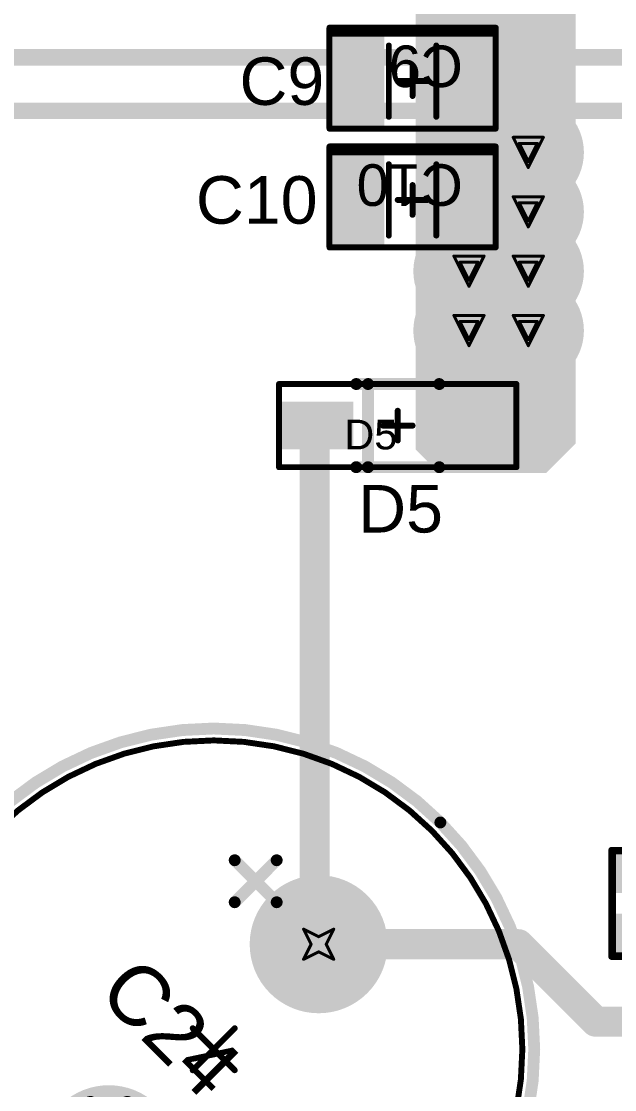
# Model space of a CAD drawing. Header units: inches. Extents: x -21 to 344, y -3 to 240.
# Drawn here: x 33.66 to 43.65, y 25.12 to 43.11 of the extents above; entities that cross this region are included whole.
import ezdxf

# ---------------------------------------------------------------- set-up
doc = ezdxf.new("R2010")
doc.units = ezdxf.units.IN
for name, color, linetype in [('Bottom Layer', 5, 'Continuous'), ('Bottom Solder', 6, 'Continuous'), ('Drill Drawing', 1, 'Continuous'), ('Int1 -GND)', 76, 'Continuous'), ('Int2 -PWR)', 16, 'Continuous'), ('Multi-Layer', 9, 'Continuous'), ('Pad Holes', 156, 'Continuous'), ('Top Component Center', 76, 'Continuous'), ('Top Designator', 56, 'Continuous'), ('Top Layer', 1, 'Continuous'), ('Top Overlay', 2, 'Continuous'), ('Top Paste', 8, 'Continuous'), ('Top Solder', 216, 'Continuous'), ('Via Holes', 16, 'Continuous')]:
    doc.layers.add(name, color=color, linetype=linetype)
doc.styles.add('Arial', font='', dxfattribs={"height": 0.2})
doc.styles.get('Arial').set_extended_font_data('Arial')

# ---------------------------------------------------------------- blocks, each defined once
blk = doc.blocks.new('ABS05_2')
at = {"layer": 'Top Layer'}
for points in [[(-0.8, 0.5), (-0.3, 0.5), (-0.3, -0.5), (-0.8, -0.5)], [(0.3, 0.5), (0.8, 0.5), (0.8, -0.5), (0.3, -0.5)]]:
    blk.add_hatch(color=1, dxfattribs=at).paths.add_polyline_path(points)
at = {"layer": 'Top Paste'}
for points in [[(-0.927, 0.627), (-0.173, 0.627), (-0.173, -0.627), (-0.927, -0.627)], [(0.173, 0.627), (0.927, 0.627), (0.927, -0.627), (0.173, -0.627)]]:
    blk.add_hatch(color=8, dxfattribs=at).paths.add_polyline_path(points)
at = {"layer": 'Top Solder'}
for points in [[(-0.85, 0.55), (-0.25, 0.55), (-0.25, -0.55), (-0.85, -0.55)], [(0.25, 0.55), (0.85, 0.55), (0.85, -0.55), (0.25, -0.55)]]:
    blk.add_hatch(color=216, dxfattribs=at).paths.add_polyline_path(points)
at = {"layer": 'Top Component Center'}
for points in [[(0.85, 0.55, 0.05, 0.05, 0), (-0.85, 0.55, 0.05, 0.05, 0)], [(-0.85, -0.55, 0.05, 0.05, 0), (-0.85, 0.55, 0.05, 0.05, 0)], [(0.85, -0.55, 0.05, 0.05, 0), (0.85, 0.55, 0.05, 0.05, 0)], [(0.1, 0, 0.05, 0.05, 0), (-0.1, 0, 0.05, 0.05, 0)], [(0, -0.1, 0.05, 0.05, 0), (0, 0.1, 0.05, 0.05, 0)], [(0.85, -0.55, 0.05, 0.05, 0), (-0.85, -0.55, 0.05, 0.05, 0)]]:
    blk.add_lwpolyline(points, format="xyseb", dxfattribs=at)
for points in [[(-0.863, 0.55, 0.025, 0.025, 1), (-0.838, 0.55, 0.025, 0.025, 1)], [(-0.863, 0.55, 0.025, 0.025, 1), (-0.838, 0.55, 0.025, 0.025, 1)], [(0.838, 0.55, 0.025, 0.025, 1), (0.863, 0.55, 0.025, 0.025, 1)], [(0.838, 0.55, 0.025, 0.025, 1), (0.863, 0.55, 0.025, 0.025, 1)], [(-0.112, 0, 0.025, 0.025, 1), (-0.088, 0, 0.025, 0.025, 1)], [(-0.012, 0.1, 0.025, 0.025, 1), (0.012, 0.1, 0.025, 0.025, 1)], [(0.088, 0, 0.025, 0.025, 1), (0.112, 0, 0.025, 0.025, 1)], [(-0.012, -0.1, 0.025, 0.025, 1), (0.012, -0.1, 0.025, 0.025, 1)], [(-0.863, -0.55, 0.025, 0.025, 1), (-0.838, -0.55, 0.025, 0.025, 1)], [(-0.863, -0.55, 0.025, 0.025, 1), (-0.838, -0.55, 0.025, 0.025, 1)], [(0.838, -0.55, 0.025, 0.025, 1), (0.863, -0.55, 0.025, 0.025, 1)], [(0.838, -0.55, 0.025, 0.025, 1), (0.863, -0.55, 0.025, 0.025, 1)]]:
    blk.add_lwpolyline(points, format="xyseb", close=True, dxfattribs=at)
at = {"layer": 'Top Designator'}
for points in [[(0.85, 0.55, 0.05, 0.05, 0), (-0.85, 0.55, 0.05, 0.05, 0)], [(-0.85, -0.55, 0.05, 0.05, 0), (-0.85, 0.55, 0.05, 0.05, 0)], [(0.85, -0.55, 0.05, 0.05, 0), (0.85, 0.55, 0.05, 0.05, 0)], [(0.85, -0.55, 0.05, 0.05, 0), (-0.85, -0.55, 0.05, 0.05, 0)]]:
    blk.add_lwpolyline(points, format="xyseb", dxfattribs=at)
for points in [[(-0.863, 0.55, 0.025, 0.025, 1), (-0.838, 0.55, 0.025, 0.025, 1)], [(-0.863, 0.55, 0.025, 0.025, 1), (-0.838, 0.55, 0.025, 0.025, 1)], [(0.838, 0.55, 0.025, 0.025, 1), (0.863, 0.55, 0.025, 0.025, 1)], [(0.838, 0.55, 0.025, 0.025, 1), (0.863, 0.55, 0.025, 0.025, 1)], [(-0.863, -0.55, 0.025, 0.025, 1), (-0.838, -0.55, 0.025, 0.025, 1)], [(-0.863, -0.55, 0.025, 0.025, 1), (-0.838, -0.55, 0.025, 0.025, 1)], [(0.838, -0.55, 0.025, 0.025, 1), (0.863, -0.55, 0.025, 0.025, 1)], [(0.838, -0.55, 0.025, 0.025, 1), (0.863, -0.55, 0.025, 0.025, 1)]]:
    blk.add_lwpolyline(points, format="xyseb", close=True, dxfattribs=at)
at = {"layer": 'Top Overlay'}
for points in [[(-0.9, -0.6, 0.1, 0.1, 0), (-0.9, 0.6, 0.1, 0.1, 0)], [(0.9, 0.6, 0.1, 0.1, 0), (-0.9, 0.6, 0.1, 0.1, 0)], [(0.9, -0.6, 0.1, 0.1, 0), (0.9, 0.6, 0.1, 0.1, 0)], [(0.9, -0.6, 0.1, 0.1, 0), (-0.9, -0.6, 0.1, 0.1, 0)]]:
    blk.add_lwpolyline(points, format="xyseb", dxfattribs=at)
for points in [[(-0.925, 0.6, 0.05, 0.05, 1), (-0.875, 0.6, 0.05, 0.05, 1)], [(-0.925, 0.6, 0.05, 0.05, 1), (-0.875, 0.6, 0.05, 0.05, 1)], [(0.875, 0.6, 0.05, 0.05, 1), (0.925, 0.6, 0.05, 0.05, 1)], [(0.875, 0.6, 0.05, 0.05, 1), (0.925, 0.6, 0.05, 0.05, 1)], [(-0.925, -0.6, 0.05, 0.05, 1), (-0.875, -0.6, 0.05, 0.05, 1)], [(-0.925, -0.6, 0.05, 0.05, 1), (-0.875, -0.6, 0.05, 0.05, 1)], [(0.875, -0.6, 0.05, 0.05, 1), (0.925, -0.6, 0.05, 0.05, 1)], [(0.875, -0.6, 0.05, 0.05, 1), (0.925, -0.6, 0.05, 0.05, 1)]]:
    blk.add_lwpolyline(points, format="xyseb", close=True, dxfattribs=at)
at = {"layer": 'Top Designator', "style": 'Arial'}
blk.add_text('X2', height=0.2, dxfattribs=at).set_placement((-0.35, -0.15))
blk = doc.blocks.new('SOD323F_74')
at = {"layer": 'Top Layer'}
for points in [[(-1.925, 0.275), (-0.875, 0.275), (-0.875, -0.275), (-1.925, -0.275)], [(0.875, 0.275), (1.925, 0.275), (1.925, -0.275), (0.875, -0.275)]]:
    blk.add_hatch(color=1, dxfattribs=at).paths.add_polyline_path(points)
at = {"layer": 'Top Paste'}
for points in [[(-2.052, 0.402), (-0.748, 0.402), (-0.748, -0.402), (-2.052, -0.402)], [(0.748, 0.402), (2.052, 0.402), (2.052, -0.402), (0.748, -0.402)]]:
    blk.add_hatch(color=8, dxfattribs=at).paths.add_polyline_path(points)
at = {"layer": 'Top Solder'}
for points in [[(-1.975, 0.325), (-0.825, 0.325), (-0.825, -0.325), (-1.975, -0.325)], [(0.825, 0.325), (1.975, 0.325), (1.975, -0.325), (0.825, -0.325)]]:
    blk.add_hatch(color=216, dxfattribs=at).paths.add_polyline_path(points)
at = {"layer": 'Top Component Center'}
for points in [[(-2, 0.7, 0.1, 0.1, 0), (2, 0.7, 0.1, 0.1, 0)], [(-2, -0.7, 0.1, 0.1, 0), (-2, 0.7, 0.1, 0.1, 0)], [(2, -0.7, 0.1, 0.1, 0), (2, 0.7, 0.1, 0.1, 0)], [(0, -0.25, 0.1, 0.1, 0), (0, 0.25, 0.1, 0.1, 0)], [(-0.25, 0, 0.1, 0.1, 0), (0.25, 0, 0.1, 0.1, 0)], [(-2, -0.7, 0.1, 0.1, 0), (2, -0.7, 0.1, 0.1, 0)]]:
    blk.add_lwpolyline(points, format="xyseb", dxfattribs=at)
for points in [[(-2.025, 0.7, 0.05, 0.05, 1), (-1.975, 0.7, 0.05, 0.05, 1)], [(-2.025, 0.7, 0.05, 0.05, 1), (-1.975, 0.7, 0.05, 0.05, 1)], [(1.975, 0.7, 0.05, 0.05, 1), (2.025, 0.7, 0.05, 0.05, 1)], [(1.975, 0.7, 0.05, 0.05, 1), (2.025, 0.7, 0.05, 0.05, 1)], [(-0.025, 0.25, 0.05, 0.05, 1), (0.025, 0.25, 0.05, 0.05, 1)], [(-0.275, 0, 0.05, 0.05, 1), (-0.225, 0, 0.05, 0.05, 1)], [(0.225, 0, 0.05, 0.05, 1), (0.275, 0, 0.05, 0.05, 1)], [(-0.025, -0.25, 0.05, 0.05, 1), (0.025, -0.25, 0.05, 0.05, 1)], [(-2.025, -0.7, 0.05, 0.05, 1), (-1.975, -0.7, 0.05, 0.05, 1)], [(-2.025, -0.7, 0.05, 0.05, 1), (-1.975, -0.7, 0.05, 0.05, 1)], [(1.975, -0.7, 0.05, 0.05, 1), (2.025, -0.7, 0.05, 0.05, 1)], [(1.975, -0.7, 0.05, 0.05, 1), (2.025, -0.7, 0.05, 0.05, 1)]]:
    blk.add_lwpolyline(points, format="xyseb", close=True, dxfattribs=at)
at = {"layer": 'Top Designator'}
for points in [[(-2, 0.7, 0.1, 0.1, 0), (2, 0.7, 0.1, 0.1, 0)], [(-2, -0.7, 0.1, 0.1, 0), (-2, 0.7, 0.1, 0.1, 0)], [(2, -0.7, 0.1, 0.1, 0), (2, 0.7, 0.1, 0.1, 0)], [(-2, -0.7, 0.1, 0.1, 0), (2, -0.7, 0.1, 0.1, 0)]]:
    blk.add_lwpolyline(points, format="xyseb", dxfattribs=at)
for points in [[(-2.025, 0.7, 0.05, 0.05, 1), (-1.975, 0.7, 0.05, 0.05, 1)], [(-2.025, 0.7, 0.05, 0.05, 1), (-1.975, 0.7, 0.05, 0.05, 1)], [(1.975, 0.7, 0.05, 0.05, 1), (2.025, 0.7, 0.05, 0.05, 1)], [(1.975, 0.7, 0.05, 0.05, 1), (2.025, 0.7, 0.05, 0.05, 1)], [(-2.025, -0.7, 0.05, 0.05, 1), (-1.975, -0.7, 0.05, 0.05, 1)], [(-2.025, -0.7, 0.05, 0.05, 1), (-1.975, -0.7, 0.05, 0.05, 1)], [(1.975, -0.7, 0.05, 0.05, 1), (2.025, -0.7, 0.05, 0.05, 1)], [(1.975, -0.7, 0.05, 0.05, 1), (2.025, -0.7, 0.05, 0.05, 1)]]:
    blk.add_lwpolyline(points, format="xyseb", close=True, dxfattribs=at)
at = {"layer": 'Top Overlay'}
for points in [[(-0.7, 0.7, 0.2, 0.2, 0), (0.7, 0.7, 0.2, 0.2, 0)], [(-0.5, -0.7, 0.2, 0.2, 0), (-0.5, 0.7, 0.2, 0.2, 0)], [(-0.7, -0.7, 0.2, 0.2, 0), (0.7, -0.7, 0.2, 0.2, 0)]]:
    blk.add_lwpolyline(points, format="xyseb", dxfattribs=at)
for points in [[(-0.75, 0.7, 0.1, 0.1, 1), (-0.65, 0.7, 0.1, 0.1, 1)], [(-0.55, 0.7, 0.1, 0.1, 1), (-0.45, 0.7, 0.1, 0.1, 1)], [(0.65, 0.7, 0.1, 0.1, 1), (0.75, 0.7, 0.1, 0.1, 1)], [(-0.75, -0.7, 0.1, 0.1, 1), (-0.65, -0.7, 0.1, 0.1, 1)], [(-0.55, -0.7, 0.1, 0.1, 1), (-0.45, -0.7, 0.1, 0.1, 1)], [(0.65, -0.7, 0.1, 0.1, 1), (0.75, -0.7, 0.1, 0.1, 1)]]:
    blk.add_lwpolyline(points, format="xyseb", close=True, dxfattribs=at)
at = {"layer": 'Top Designator', "style": 'Arial'}
blk.add_text('D5', height=0.5, dxfattribs=at).set_placement((-0.9, -0.4))
blk = doc.blocks.new('CAP_RADIAL_R10_P5_102')
at = {"layer": 'Bottom Layer'}
h = blk.add_hatch(color=5, dxfattribs=at)
edge = h.paths.add_edge_path()
edge.add_arc((-2.5, 0), 0.65, 0, 360)
h = blk.add_hatch(color=5, dxfattribs=at)
edge = h.paths.add_edge_path()
edge.add_arc((2.5, 0), 0.65, 0, 360)
at = {"layer": 'Bottom Solder'}
h = blk.add_hatch(color=6, dxfattribs=at)
edge = h.paths.add_edge_path()
edge.add_arc((-2.5, 0), 0.7, 0, 360)
h = blk.add_hatch(color=6, dxfattribs=at)
edge = h.paths.add_edge_path()
edge.add_arc((2.5, 0), 0.7, 0, 360)
at = {"layer": 'Int1 -GND)'}
h = blk.add_hatch(color=7, dxfattribs=at)
edge = h.paths.add_edge_path()
edge.add_arc((-2.5, 0), 1.162, 0, 360)
at = {"layer": 'Int2 -PWR)'}
h = blk.add_hatch(color=7, dxfattribs=at)
edge = h.paths.add_edge_path()
edge.add_arc((-2.5, 0), 1.162, 0, 360)
h = blk.add_hatch(color=7, dxfattribs=at)
edge = h.paths.add_edge_path()
edge.add_arc((2.5, 0), 1.162, 0, 360)
at = {"layer": 'Multi-Layer'}
h = blk.add_hatch(color=9, dxfattribs=at)
edge = h.paths.add_edge_path()
edge.add_arc((-2.5, 0), 0.65, 0, 360)
h = blk.add_hatch(color=9, dxfattribs=at)
edge = h.paths.add_edge_path()
edge.add_arc((2.5, 0), 0.65, 0, 360)
at = {"layer": 'Pad Holes'}
h = blk.add_hatch(color=7, dxfattribs=at)
edge = h.paths.add_edge_path()
edge.add_arc((-2.5, 0), 0.4, 0, 360)
h = blk.add_hatch(color=7, dxfattribs=at)
edge = h.paths.add_edge_path()
edge.add_arc((2.5, 0), 0.4, 0, 360)
at = {"layer": 'Top Layer'}
h = blk.add_hatch(color=1, dxfattribs=at)
edge = h.paths.add_edge_path()
edge.add_arc((-2.5, 0), 0.65, 0, 360)
h = blk.add_hatch(color=1, dxfattribs=at)
edge = h.paths.add_edge_path()
edge.add_arc((2.5, 0), 0.65, 0, 360)
at = {"layer": 'Top Solder'}
h = blk.add_hatch(color=216, dxfattribs=at)
edge = h.paths.add_edge_path()
edge.add_arc((-2.5, 0), 0.7, 0, 360)
h = blk.add_hatch(color=216, dxfattribs=at)
edge = h.paths.add_edge_path()
edge.add_arc((2.5, 0), 0.7, 0, 360)
at = {"layer": 'Int1 -GND)'}
for points in [[(2.116, 0.823, 0.254, 0.254, -0.221695), (2.884, 0.823, 0.254, 0.254, 0)], [(1.677, -0.384, 0.254, 0.254, -0.221695), (1.677, 0.384, 0.254, 0.254, 0)], [(3.323, 0.384, 0.254, 0.254, -0.221695), (3.323, -0.384, 0.254, 0.254, 0)], [(2.884, -0.823, 0.254, 0.254, -0.221695), (2.116, -0.823, 0.254, 0.254, 0)]]:
    blk.add_lwpolyline(points, format="xyseb", dxfattribs=at)
for points in [[(2.053, 0.823, 0.127, 0.127, 1), (2.18, 0.823, 0.127, 0.127, 1)], [(2.82, 0.823, 0.127, 0.127, 1), (2.947, 0.823, 0.127, 0.127, 1)], [(1.614, 0.384, 0.127, 0.127, 1), (1.741, 0.384, 0.127, 0.127, 1)], [(3.259, 0.384, 0.127, 0.127, 1), (3.386, 0.384, 0.127, 0.127, 1)], [(1.614, -0.384, 0.127, 0.127, 1), (1.741, -0.384, 0.127, 0.127, 1)], [(3.259, -0.384, 0.127, 0.127, 1), (3.386, -0.384, 0.127, 0.127, 1)], [(2.053, -0.823, 0.127, 0.127, 1), (2.18, -0.823, 0.127, 0.127, 1)], [(2.82, -0.823, 0.127, 0.127, 1), (2.947, -0.823, 0.127, 0.127, 1)]]:
    blk.add_lwpolyline(points, format="xyseb", close=True, dxfattribs=at)
at = {"layer": 'Top Component Center'}
for points in [[(5.2, 0, 0.1, 0.1, 1), (-5.2, 0, 0.1, 0.1, 1)], [(-0.025, 0.5, 0.05, 0.05, 1), (0.025, 0.5, 0.05, 0.05, 1)], [(-5.225, 0, 0.05, 0.05, 1), (-5.175, 0, 0.05, 0.05, 1)], [(-0.525, 0, 0.05, 0.05, 1), (-0.475, 0, 0.05, 0.05, 1)], [(0.475, 0, 0.05, 0.05, 1), (0.525, 0, 0.05, 0.05, 1)], [(5.175, 0, 0.05, 0.05, 1), (5.225, 0, 0.05, 0.05, 1)], [(-0.025, -0.5, 0.05, 0.05, 1), (0.025, -0.5, 0.05, 0.05, 1)]]:
    blk.add_lwpolyline(points, format="xyseb", close=True, dxfattribs=at)
for points in [[(0, -0.5, 0.1, 0.1, 0), (0, 0.5, 0.1, 0.1, 0)], [(0.5, 0, 0.1, 0.1, 0), (-0.5, 0, 0.1, 0.1, 0)]]:
    blk.add_lwpolyline(points, format="xyseb", dxfattribs=at)
at = {"layer": 'Top Designator'}
for points in [[(5.2, 0, 0.1, 0.1, 1), (-5.2, 0, 0.1, 0.1, 1)], [(-5.225, 0, 0.05, 0.05, 1), (-5.175, 0, 0.05, 0.05, 1)], [(5.175, 0, 0.05, 0.05, 1), (5.225, 0, 0.05, 0.05, 1)]]:
    blk.add_lwpolyline(points, format="xyseb", close=True, dxfattribs=at)
at = {"layer": 'Top Overlay'}
for points in [[(5.4, 0, 0.2, 0.2, 1), (-5.4, 0, 0.2, 0.2, 1)], [(-5.45, 0, 0.1, 0.1, 1), (-5.35, 0, 0.1, 0.1, 1)], [(5.35, 0, 0.1, 0.1, 1), (5.45, 0, 0.1, 0.1, 1)], [(-2.55, -1, 0.1, 0.1, 1), (-2.45, -1, 0.1, 0.1, 1)], [(-3.05, -1.5, 0.1, 0.1, 1), (-2.95, -1.5, 0.1, 0.1, 1)], [(-2.05, -1.5, 0.1, 0.1, 1), (-1.95, -1.5, 0.1, 0.1, 1)], [(-2.55, -2, 0.1, 0.1, 1), (-2.45, -2, 0.1, 0.1, 1)]]:
    blk.add_lwpolyline(points, format="xyseb", close=True, dxfattribs=at)
for points in [[(-2.5, -2, 0.2, 0.2, 0), (-2.5, -1, 0.2, 0.2, 0)], [(-2, -1.5, 0.2, 0.2, 0), (-3, -1.5, 0.2, 0.2, 0)]]:
    blk.add_lwpolyline(points, format="xyseb", dxfattribs=at)
at = {"layer": 'Top Designator', "style": 'Arial'}
blk.add_text('C24', height=1, rotation=90, dxfattribs=at).set_placement((0.75, -2.05))
blk = doc.blocks.new('CAP_0805_116')
at = {"layer": 'Top Layer'}
for points in [[(-1.3, 0.65), (-0.6, 0.65), (-0.6, -0.65), (-1.3, -0.65)], [(0.6, 0.65), (1.3, 0.65), (1.3, -0.65), (0.6, -0.65)]]:
    blk.add_hatch(color=1, dxfattribs=at).paths.add_polyline_path(points)
at = {"layer": 'Top Paste'}
for points in [[(-1.427, 0.777), (-0.473, 0.777), (-0.473, -0.777), (-1.427, -0.777)], [(0.473, 0.777), (1.427, 0.777), (1.427, -0.777), (0.473, -0.777)]]:
    blk.add_hatch(color=8, dxfattribs=at).paths.add_polyline_path(points)
at = {"layer": 'Top Solder'}
for points in [[(-1.35, 0.7), (-0.55, 0.7), (-0.55, -0.7), (-1.35, -0.7)], [(0.55, 0.7), (1.35, 0.7), (1.35, -0.7), (0.55, -0.7)]]:
    blk.add_hatch(color=216, dxfattribs=at).paths.add_polyline_path(points)
at = {"layer": 'Top Component Center'}
for points in [[(1.4, 0.8, 0.1, 0.1, 0), (-1.4, 0.8, 0.1, 0.1, 0)], [(-1.4, 0.8, 0.1, 0.1, 0), (-1.4, -0.9, 0.1, 0.1, 0)], [(1.4, 0.8, 0.1, 0.1, 0), (1.4, -0.9, 0.1, 0.1, 0)], [(0, 0.25, 0.1, 0.1, 0), (0, -0.25, 0.1, 0.1, 0)], [(0.25, 0, 0.1, 0.1, 0), (-0.25, 0, 0.1, 0.1, 0)], [(1.4, -0.9, 0.1, 0.1, 0), (-1.4, -0.9, 0.1, 0.1, 0)]]:
    blk.add_lwpolyline(points, format="xyseb", dxfattribs=at)
for points in [[(-1.425, 0.8, 0.05, 0.05, 1), (-1.375, 0.8, 0.05, 0.05, 1)], [(-1.425, 0.8, 0.05, 0.05, 1), (-1.375, 0.8, 0.05, 0.05, 1)], [(1.375, 0.8, 0.05, 0.05, 1), (1.425, 0.8, 0.05, 0.05, 1)], [(1.375, 0.8, 0.05, 0.05, 1), (1.425, 0.8, 0.05, 0.05, 1)], [(-0.025, 0.25, 0.05, 0.05, 1), (0.025, 0.25, 0.05, 0.05, 1)], [(-0.275, 0, 0.05, 0.05, 1), (-0.225, 0, 0.05, 0.05, 1)], [(0.225, 0, 0.05, 0.05, 1), (0.275, 0, 0.05, 0.05, 1)], [(-0.025, -0.25, 0.05, 0.05, 1), (0.025, -0.25, 0.05, 0.05, 1)], [(-1.425, -0.9, 0.05, 0.05, 1), (-1.375, -0.9, 0.05, 0.05, 1)], [(-1.425, -0.9, 0.05, 0.05, 1), (-1.375, -0.9, 0.05, 0.05, 1)], [(1.375, -0.9, 0.05, 0.05, 1), (1.425, -0.9, 0.05, 0.05, 1)], [(1.375, -0.9, 0.05, 0.05, 1), (1.425, -0.9, 0.05, 0.05, 1)]]:
    blk.add_lwpolyline(points, format="xyseb", close=True, dxfattribs=at)
at = {"layer": 'Top Designator'}
for points in [[(-1.4, 0.8, 0.1, 0.1, 0), (-1.4, -0.8, 0.1, 0.1, 0)], [(1.4, 0.8, 0.1, 0.1, 0), (-1.4, 0.8, 0.1, 0.1, 0)], [(1.4, 0.8, 0.1, 0.1, 0), (1.4, -0.8, 0.1, 0.1, 0)], [(1.4, -0.8, 0.1, 0.1, 0), (-1.4, -0.8, 0.1, 0.1, 0)]]:
    blk.add_lwpolyline(points, format="xyseb", dxfattribs=at)
for points in [[(-1.425, 0.8, 0.05, 0.05, 1), (-1.375, 0.8, 0.05, 0.05, 1)], [(-1.425, 0.8, 0.05, 0.05, 1), (-1.375, 0.8, 0.05, 0.05, 1)], [(1.375, 0.8, 0.05, 0.05, 1), (1.425, 0.8, 0.05, 0.05, 1)], [(1.375, 0.8, 0.05, 0.05, 1), (1.425, 0.8, 0.05, 0.05, 1)], [(-1.425, -0.8, 0.05, 0.05, 1), (-1.375, -0.8, 0.05, 0.05, 1)], [(-1.425, -0.8, 0.05, 0.05, 1), (-1.375, -0.8, 0.05, 0.05, 1)], [(1.375, -0.8, 0.05, 0.05, 1), (1.425, -0.8, 0.05, 0.05, 1)], [(1.375, -0.8, 0.05, 0.05, 1), (1.425, -0.8, 0.05, 0.05, 1)]]:
    blk.add_lwpolyline(points, format="xyseb", close=True, dxfattribs=at)
at = {"layer": 'Top Overlay'}
for points in [[(-0.4, 0.6, 0.1, 0.1, 0), (-0.4, -0.6, 0.1, 0.1, 0)], [(0.4, 0.6, 0.1, 0.1, 0), (0.4, -0.6, 0.1, 0.1, 0)]]:
    blk.add_lwpolyline(points, format="xyseb", dxfattribs=at)
for points in [[(-0.425, 0.6, 0.05, 0.05, 1), (-0.375, 0.6, 0.05, 0.05, 1)], [(0.375, 0.6, 0.05, 0.05, 1), (0.425, 0.6, 0.05, 0.05, 1)], [(-0.425, -0.6, 0.05, 0.05, 1), (-0.375, -0.6, 0.05, 0.05, 1)], [(0.375, -0.6, 0.05, 0.05, 1), (0.425, -0.6, 0.05, 0.05, 1)]]:
    blk.add_lwpolyline(points, format="xyseb", close=True, dxfattribs=at)
at = {"layer": 'Top Designator', "style": 'Arial'}
blk.add_text('C10', height=0.7, dxfattribs=at).set_placement((-0.85, -0.6))
blk = doc.blocks.new('CAP_0805_117')
at = {"layer": 'Top Layer'}
for points in [[(-1.3, 0.65), (-0.6, 0.65), (-0.6, -0.65), (-1.3, -0.65)], [(0.6, 0.65), (1.3, 0.65), (1.3, -0.65), (0.6, -0.65)]]:
    blk.add_hatch(color=1, dxfattribs=at).paths.add_polyline_path(points)
at = {"layer": 'Top Paste'}
for points in [[(-1.427, 0.777), (-0.473, 0.777), (-0.473, -0.777), (-1.427, -0.777)], [(0.473, 0.777), (1.427, 0.777), (1.427, -0.777), (0.473, -0.777)]]:
    blk.add_hatch(color=8, dxfattribs=at).paths.add_polyline_path(points)
at = {"layer": 'Top Solder'}
for points in [[(-1.35, 0.7), (-0.55, 0.7), (-0.55, -0.7), (-1.35, -0.7)], [(0.55, 0.7), (1.35, 0.7), (1.35, -0.7), (0.55, -0.7)]]:
    blk.add_hatch(color=216, dxfattribs=at).paths.add_polyline_path(points)
at = {"layer": 'Top Component Center'}
for points in [[(-1.4, 0.8, 0.1, 0.1, 0), (-1.4, -0.9, 0.1, 0.1, 0)], [(1.4, 0.8, 0.1, 0.1, 0), (-1.4, 0.8, 0.1, 0.1, 0)], [(1.4, 0.8, 0.1, 0.1, 0), (1.4, -0.9, 0.1, 0.1, 0)], [(0, 0.25, 0.1, 0.1, 0), (0, -0.25, 0.1, 0.1, 0)], [(0.25, 0, 0.1, 0.1, 0), (-0.25, 0, 0.1, 0.1, 0)], [(1.4, -0.9, 0.1, 0.1, 0), (-1.4, -0.9, 0.1, 0.1, 0)]]:
    blk.add_lwpolyline(points, format="xyseb", dxfattribs=at)
for points in [[(-1.425, 0.8, 0.05, 0.05, 1), (-1.375, 0.8, 0.05, 0.05, 1)], [(-1.425, 0.8, 0.05, 0.05, 1), (-1.375, 0.8, 0.05, 0.05, 1)], [(1.375, 0.8, 0.05, 0.05, 1), (1.425, 0.8, 0.05, 0.05, 1)], [(1.375, 0.8, 0.05, 0.05, 1), (1.425, 0.8, 0.05, 0.05, 1)], [(-0.025, 0.25, 0.05, 0.05, 1), (0.025, 0.25, 0.05, 0.05, 1)], [(-0.275, 0, 0.05, 0.05, 1), (-0.225, 0, 0.05, 0.05, 1)], [(0.225, 0, 0.05, 0.05, 1), (0.275, 0, 0.05, 0.05, 1)], [(-0.025, -0.25, 0.05, 0.05, 1), (0.025, -0.25, 0.05, 0.05, 1)], [(-1.425, -0.9, 0.05, 0.05, 1), (-1.375, -0.9, 0.05, 0.05, 1)], [(-1.425, -0.9, 0.05, 0.05, 1), (-1.375, -0.9, 0.05, 0.05, 1)], [(1.375, -0.9, 0.05, 0.05, 1), (1.425, -0.9, 0.05, 0.05, 1)], [(1.375, -0.9, 0.05, 0.05, 1), (1.425, -0.9, 0.05, 0.05, 1)]]:
    blk.add_lwpolyline(points, format="xyseb", close=True, dxfattribs=at)
at = {"layer": 'Top Designator'}
for points in [[(1.4, 0.8, 0.1, 0.1, 0), (-1.4, 0.8, 0.1, 0.1, 0)], [(-1.4, 0.8, 0.1, 0.1, 0), (-1.4, -0.8, 0.1, 0.1, 0)], [(1.4, 0.8, 0.1, 0.1, 0), (1.4, -0.8, 0.1, 0.1, 0)], [(1.4, -0.8, 0.1, 0.1, 0), (-1.4, -0.8, 0.1, 0.1, 0)]]:
    blk.add_lwpolyline(points, format="xyseb", dxfattribs=at)
for points in [[(-1.425, 0.8, 0.05, 0.05, 1), (-1.375, 0.8, 0.05, 0.05, 1)], [(-1.425, 0.8, 0.05, 0.05, 1), (-1.375, 0.8, 0.05, 0.05, 1)], [(1.375, 0.8, 0.05, 0.05, 1), (1.425, 0.8, 0.05, 0.05, 1)], [(1.375, 0.8, 0.05, 0.05, 1), (1.425, 0.8, 0.05, 0.05, 1)], [(-1.425, -0.8, 0.05, 0.05, 1), (-1.375, -0.8, 0.05, 0.05, 1)], [(-1.425, -0.8, 0.05, 0.05, 1), (-1.375, -0.8, 0.05, 0.05, 1)], [(1.375, -0.8, 0.05, 0.05, 1), (1.425, -0.8, 0.05, 0.05, 1)], [(1.375, -0.8, 0.05, 0.05, 1), (1.425, -0.8, 0.05, 0.05, 1)]]:
    blk.add_lwpolyline(points, format="xyseb", close=True, dxfattribs=at)
at = {"layer": 'Top Overlay'}
for points in [[(-0.4, 0.6, 0.1, 0.1, 0), (-0.4, -0.6, 0.1, 0.1, 0)], [(0.4, 0.6, 0.1, 0.1, 0), (0.4, -0.6, 0.1, 0.1, 0)]]:
    blk.add_lwpolyline(points, format="xyseb", dxfattribs=at)
for points in [[(-0.425, 0.6, 0.05, 0.05, 1), (-0.375, 0.6, 0.05, 0.05, 1)], [(0.375, 0.6, 0.05, 0.05, 1), (0.425, 0.6, 0.05, 0.05, 1)], [(-0.425, -0.6, 0.05, 0.05, 1), (-0.375, -0.6, 0.05, 0.05, 1)], [(0.375, -0.6, 0.05, 0.05, 1), (0.425, -0.6, 0.05, 0.05, 1)]]:
    blk.add_lwpolyline(points, format="xyseb", close=True, dxfattribs=at)
at = {"layer": 'Top Designator', "style": 'Arial'}
blk.add_text('C9', height=0.7, dxfattribs=at).set_placement((-0.85, -0.6))

msp = doc.modelspace()

# ---------------------------------------------------------------- hatches: boundary and pattern name
at = {"layer": 'Bottom Layer'}
h = msp.add_hatch(color=5, dxfattribs=at)
edge = h.paths.add_edge_path()
edge.add_arc((42.2, 40.9), 0.3, 0, 360)
h = msp.add_hatch(color=5, dxfattribs=at)
edge = h.paths.add_edge_path()
edge.add_arc((42.2, 39.9), 0.3, 0, 360)
h = msp.add_hatch(color=5, dxfattribs=at)
edge = h.paths.add_edge_path()
edge.add_arc((41.2, 38.9), 0.3, 0, 360)
h = msp.add_hatch(color=5, dxfattribs=at)
edge = h.paths.add_edge_path()
edge.add_arc((42.2, 38.9), 0.3, 0, 360)
h = msp.add_hatch(color=5, dxfattribs=at)
edge = h.paths.add_edge_path()
edge.add_arc((41.2, 37.9), 0.3, 0, 360)
h = msp.add_hatch(color=5, dxfattribs=at)
edge = h.paths.add_edge_path()
edge.add_arc((42.2, 37.9), 0.3, 0, 360)
at = {"layer": 'Int1 -GND)'}
h = msp.add_hatch(color=7, dxfattribs=at)
edge = h.paths.add_edge_path()
edge.add_arc((42.2, 40.9), 0.937, 0, 360)
h = msp.add_hatch(color=7, dxfattribs=at)
edge = h.paths.add_edge_path()
edge.add_arc((42.2, 39.9), 0.937, 0, 360)
h = msp.add_hatch(color=7, dxfattribs=at)
edge = h.paths.add_edge_path()
edge.add_arc((41.2, 38.9), 0.937, 0, 360)
h = msp.add_hatch(color=7, dxfattribs=at)
edge = h.paths.add_edge_path()
edge.add_arc((42.2, 38.9), 0.937, 0, 360)
h = msp.add_hatch(color=7, dxfattribs=at)
edge = h.paths.add_edge_path()
edge.add_arc((41.2, 37.9), 0.937, 0, 360)
h = msp.add_hatch(color=7, dxfattribs=at)
edge = h.paths.add_edge_path()
edge.add_arc((42.2, 37.9), 0.937, 0, 360)
at = {"layer": 'Top Layer'}
msp.add_hatch(color=1, dxfattribs=at).paths.add_polyline_path([(40.6, 45.8), (40.3, 45.5), (40.3, 35.9), (40.7, 35.5), (42.5, 35.5), (43, 36), (43, 45.3), (42.5, 45.8), (41.5, 45.8)])
h = msp.add_hatch(color=1, dxfattribs=at)
edge = h.paths.add_edge_path()
edge.add_arc((42.2, 40.9), 0.3, 0, 360)
h = msp.add_hatch(color=1, dxfattribs=at)
edge = h.paths.add_edge_path()
edge.add_arc((42.2, 39.9), 0.3, 0, 360)
h = msp.add_hatch(color=1, dxfattribs=at)
edge = h.paths.add_edge_path()
edge.add_arc((41.2, 38.9), 0.3, 0, 360)
h = msp.add_hatch(color=1, dxfattribs=at)
edge = h.paths.add_edge_path()
edge.add_arc((42.2, 38.9), 0.3, 0, 360)
h = msp.add_hatch(color=1, dxfattribs=at)
edge = h.paths.add_edge_path()
edge.add_arc((41.2, 37.9), 0.3, 0, 360)
h = msp.add_hatch(color=1, dxfattribs=at)
edge = h.paths.add_edge_path()
edge.add_arc((42.2, 37.9), 0.3, 0, 360)
at = {"layer": 'Via Holes'}
h = msp.add_hatch(color=7, dxfattribs=at)
edge = h.paths.add_edge_path()
edge.add_arc((42.2, 40.9), 0.175, 0, 360)
h = msp.add_hatch(color=7, dxfattribs=at)
edge = h.paths.add_edge_path()
edge.add_arc((42.2, 39.9), 0.175, 0, 360)
h = msp.add_hatch(color=7, dxfattribs=at)
edge = h.paths.add_edge_path()
edge.add_arc((41.2, 38.9), 0.175, 0, 360)
h = msp.add_hatch(color=7, dxfattribs=at)
edge = h.paths.add_edge_path()
edge.add_arc((42.2, 38.9), 0.175, 0, 360)
h = msp.add_hatch(color=7, dxfattribs=at)
edge = h.paths.add_edge_path()
edge.add_arc((41.2, 37.9), 0.175, 0, 360)
h = msp.add_hatch(color=7, dxfattribs=at)
edge = h.paths.add_edge_path()
edge.add_arc((42.2, 37.9), 0.175, 0, 360)

# ---------------------------------------------------------------- linework, layer by layer
at = {"layer": 'Bottom Layer'}
for points in [[(23.7, 42.5, 0.279, 0.279, 0), (52.3, 42.5, 0.279, 0.279, 0)], [(23.7, 41.6, 0.279, 0.279, 0), (52.7, 41.6, 0.279, 0.279, 0)]]:
    msp.add_lwpolyline(points, format="xyseb", dxfattribs=at)
at = {"layer": 'Drill Drawing'}
for points in [[(41.946, 41.154, 0.0508, 0.0508, 0), (42.454, 41.154, 0.0508, 0.0508, 0)], [(41.946, 41.154, 0.0508, 0.0508, 0), (42.2, 40.646, 0.0508, 0.0508, 0)], [(42.048, 41.052, 0.0508, 0.0508, 0), (42.352, 41.052, 0.0508, 0.0508, 0)], [(42.048, 41.052, 0.0508, 0.0508, 0), (42.2, 40.748, 0.0508, 0.0508, 0)], [(42.2, 40.646, 0.0508, 0.0508, 0), (42.454, 41.154, 0.0508, 0.0508, 0)], [(42.2, 40.748, 0.0508, 0.0508, 0), (42.352, 41.052, 0.0508, 0.0508, 0)], [(41.946, 40.154, 0.0508, 0.0508, 0), (42.454, 40.154, 0.0508, 0.0508, 0)], [(41.946, 40.154, 0.0508, 0.0508, 0), (42.2, 39.646, 0.0508, 0.0508, 0)], [(42.2, 39.646, 0.0508, 0.0508, 0), (42.454, 40.154, 0.0508, 0.0508, 0)], [(42.048, 40.052, 0.0508, 0.0508, 0), (42.352, 40.052, 0.0508, 0.0508, 0)], [(42.048, 40.052, 0.0508, 0.0508, 0), (42.2, 39.748, 0.0508, 0.0508, 0)], [(42.2, 39.748, 0.0508, 0.0508, 0), (42.352, 40.052, 0.0508, 0.0508, 0)], [(40.946, 39.154, 0.0508, 0.0508, 0), (41.454, 39.154, 0.0508, 0.0508, 0)], [(40.946, 39.154, 0.0508, 0.0508, 0), (41.2, 38.646, 0.0508, 0.0508, 0)], [(41.048, 39.052, 0.0508, 0.0508, 0), (41.352, 39.052, 0.0508, 0.0508, 0)], [(41.048, 39.052, 0.0508, 0.0508, 0), (41.2, 38.748, 0.0508, 0.0508, 0)], [(41.2, 38.646, 0.0508, 0.0508, 0), (41.454, 39.154, 0.0508, 0.0508, 0)], [(41.2, 38.748, 0.0508, 0.0508, 0), (41.352, 39.052, 0.0508, 0.0508, 0)], [(41.946, 39.154, 0.0508, 0.0508, 0), (42.454, 39.154, 0.0508, 0.0508, 0)], [(41.946, 39.154, 0.0508, 0.0508, 0), (42.2, 38.646, 0.0508, 0.0508, 0)], [(42.048, 39.052, 0.0508, 0.0508, 0), (42.352, 39.052, 0.0508, 0.0508, 0)], [(42.048, 39.052, 0.0508, 0.0508, 0), (42.2, 38.748, 0.0508, 0.0508, 0)], [(42.2, 38.646, 0.0508, 0.0508, 0), (42.454, 39.154, 0.0508, 0.0508, 0)], [(42.2, 38.748, 0.0508, 0.0508, 0), (42.352, 39.052, 0.0508, 0.0508, 0)], [(40.946, 38.154, 0.0508, 0.0508, 0), (41.454, 38.154, 0.0508, 0.0508, 0)], [(40.946, 38.154, 0.0508, 0.0508, 0), (41.2, 37.646, 0.0508, 0.0508, 0)], [(41.2, 37.646, 0.0508, 0.0508, 0), (41.454, 38.154, 0.0508, 0.0508, 0)], [(41.946, 38.154, 0.0508, 0.0508, 0), (42.454, 38.154, 0.0508, 0.0508, 0)], [(41.946, 38.154, 0.0508, 0.0508, 0), (42.2, 37.646, 0.0508, 0.0508, 0)], [(42.2, 37.646, 0.0508, 0.0508, 0), (42.454, 38.154, 0.0508, 0.0508, 0)], [(41.048, 38.052, 0.0508, 0.0508, 0), (41.352, 38.052, 0.0508, 0.0508, 0)], [(41.048, 38.052, 0.0508, 0.0508, 0), (41.2, 37.748, 0.0508, 0.0508, 0)], [(41.2, 37.748, 0.0508, 0.0508, 0), (41.352, 38.052, 0.0508, 0.0508, 0)], [(42.048, 38.052, 0.0508, 0.0508, 0), (42.352, 38.052, 0.0508, 0.0508, 0)], [(42.048, 38.052, 0.0508, 0.0508, 0), (42.2, 37.748, 0.0508, 0.0508, 0)], [(42.2, 37.748, 0.0508, 0.0508, 0), (42.352, 38.052, 0.0508, 0.0508, 0)], [(38.414, 27.822, 0.0508, 0.0508, 0), (38.668, 27.695, 0.0508, 0.0508, 0)], [(38.414, 27.822, 0.0508, 0.0508, 0), (38.541, 27.568, 0.0508, 0.0508, 0)], [(38.668, 27.695, 0.0508, 0.0508, 0), (38.922, 27.822, 0.0508, 0.0508, 0)], [(38.795, 27.568, 0.0508, 0.0508, 0), (38.922, 27.822, 0.0508, 0.0508, 0)], [(38.414, 27.314, 0.0508, 0.0508, 0), (38.541, 27.568, 0.0508, 0.0508, 0)], [(38.795, 27.568, 0.0508, 0.0508, 0), (38.922, 27.314, 0.0508, 0.0508, 0)], [(38.414, 27.314, 0.0508, 0.0508, 0), (38.668, 27.441, 0.0508, 0.0508, 0)], [(38.668, 27.441, 0.0508, 0.0508, 0), (38.922, 27.314, 0.0508, 0.0508, 0)]]:
    msp.add_lwpolyline(points, format="xyseb", dxfattribs=at)
for points in [[(41.933, 41.154, 0.0254, 0.0254, 1), (41.959, 41.154, 0.0254, 0.0254, 1)], [(41.933, 41.154, 0.0254, 0.0254, 1), (41.959, 41.154, 0.0254, 0.0254, 1)], [(42.035, 41.052, 0.0254, 0.0254, 1), (42.06, 41.052, 0.0254, 0.0254, 1)], [(42.035, 41.052, 0.0254, 0.0254, 1), (42.06, 41.052, 0.0254, 0.0254, 1)], [(42.34, 41.052, 0.0254, 0.0254, 1), (42.365, 41.052, 0.0254, 0.0254, 1)], [(42.34, 41.052, 0.0254, 0.0254, 1), (42.365, 41.052, 0.0254, 0.0254, 1)], [(42.441, 41.154, 0.0254, 0.0254, 1), (42.467, 41.154, 0.0254, 0.0254, 1)], [(42.441, 41.154, 0.0254, 0.0254, 1), (42.467, 41.154, 0.0254, 0.0254, 1)], [(42.187, 40.748, 0.0254, 0.0254, 1), (42.213, 40.748, 0.0254, 0.0254, 1)], [(42.187, 40.748, 0.0254, 0.0254, 1), (42.213, 40.748, 0.0254, 0.0254, 1)], [(42.187, 40.646, 0.0254, 0.0254, 1), (42.213, 40.646, 0.0254, 0.0254, 1)], [(42.187, 40.646, 0.0254, 0.0254, 1), (42.213, 40.646, 0.0254, 0.0254, 1)], [(41.933, 40.154, 0.0254, 0.0254, 1), (41.959, 40.154, 0.0254, 0.0254, 1)], [(41.933, 40.154, 0.0254, 0.0254, 1), (41.959, 40.154, 0.0254, 0.0254, 1)], [(42.441, 40.154, 0.0254, 0.0254, 1), (42.467, 40.154, 0.0254, 0.0254, 1)], [(42.441, 40.154, 0.0254, 0.0254, 1), (42.467, 40.154, 0.0254, 0.0254, 1)], [(42.035, 40.052, 0.0254, 0.0254, 1), (42.06, 40.052, 0.0254, 0.0254, 1)], [(42.035, 40.052, 0.0254, 0.0254, 1), (42.06, 40.052, 0.0254, 0.0254, 1)], [(42.34, 40.052, 0.0254, 0.0254, 1), (42.365, 40.052, 0.0254, 0.0254, 1)], [(42.34, 40.052, 0.0254, 0.0254, 1), (42.365, 40.052, 0.0254, 0.0254, 1)], [(42.187, 39.748, 0.0254, 0.0254, 1), (42.213, 39.748, 0.0254, 0.0254, 1)], [(42.187, 39.748, 0.0254, 0.0254, 1), (42.213, 39.748, 0.0254, 0.0254, 1)], [(42.187, 39.646, 0.0254, 0.0254, 1), (42.213, 39.646, 0.0254, 0.0254, 1)], [(42.187, 39.646, 0.0254, 0.0254, 1), (42.213, 39.646, 0.0254, 0.0254, 1)], [(40.933, 39.154, 0.0254, 0.0254, 1), (40.959, 39.154, 0.0254, 0.0254, 1)], [(40.933, 39.154, 0.0254, 0.0254, 1), (40.959, 39.154, 0.0254, 0.0254, 1)], [(41.035, 39.052, 0.0254, 0.0254, 1), (41.06, 39.052, 0.0254, 0.0254, 1)], [(41.035, 39.052, 0.0254, 0.0254, 1), (41.06, 39.052, 0.0254, 0.0254, 1)], [(41.34, 39.052, 0.0254, 0.0254, 1), (41.365, 39.052, 0.0254, 0.0254, 1)], [(41.34, 39.052, 0.0254, 0.0254, 1), (41.365, 39.052, 0.0254, 0.0254, 1)], [(41.441, 39.154, 0.0254, 0.0254, 1), (41.467, 39.154, 0.0254, 0.0254, 1)], [(41.441, 39.154, 0.0254, 0.0254, 1), (41.467, 39.154, 0.0254, 0.0254, 1)], [(41.933, 39.154, 0.0254, 0.0254, 1), (41.959, 39.154, 0.0254, 0.0254, 1)], [(41.933, 39.154, 0.0254, 0.0254, 1), (41.959, 39.154, 0.0254, 0.0254, 1)], [(42.035, 39.052, 0.0254, 0.0254, 1), (42.06, 39.052, 0.0254, 0.0254, 1)], [(42.035, 39.052, 0.0254, 0.0254, 1), (42.06, 39.052, 0.0254, 0.0254, 1)], [(42.34, 39.052, 0.0254, 0.0254, 1), (42.365, 39.052, 0.0254, 0.0254, 1)], [(42.34, 39.052, 0.0254, 0.0254, 1), (42.365, 39.052, 0.0254, 0.0254, 1)], [(42.441, 39.154, 0.0254, 0.0254, 1), (42.467, 39.154, 0.0254, 0.0254, 1)], [(42.441, 39.154, 0.0254, 0.0254, 1), (42.467, 39.154, 0.0254, 0.0254, 1)], [(41.187, 38.748, 0.0254, 0.0254, 1), (41.213, 38.748, 0.0254, 0.0254, 1)], [(41.187, 38.748, 0.0254, 0.0254, 1), (41.213, 38.748, 0.0254, 0.0254, 1)], [(41.187, 38.646, 0.0254, 0.0254, 1), (41.213, 38.646, 0.0254, 0.0254, 1)], [(41.187, 38.646, 0.0254, 0.0254, 1), (41.213, 38.646, 0.0254, 0.0254, 1)], [(42.187, 38.748, 0.0254, 0.0254, 1), (42.213, 38.748, 0.0254, 0.0254, 1)], [(42.187, 38.748, 0.0254, 0.0254, 1), (42.213, 38.748, 0.0254, 0.0254, 1)], [(42.187, 38.646, 0.0254, 0.0254, 1), (42.213, 38.646, 0.0254, 0.0254, 1)], [(42.187, 38.646, 0.0254, 0.0254, 1), (42.213, 38.646, 0.0254, 0.0254, 1)], [(40.933, 38.154, 0.0254, 0.0254, 1), (40.959, 38.154, 0.0254, 0.0254, 1)], [(40.933, 38.154, 0.0254, 0.0254, 1), (40.959, 38.154, 0.0254, 0.0254, 1)], [(41.441, 38.154, 0.0254, 0.0254, 1), (41.467, 38.154, 0.0254, 0.0254, 1)], [(41.441, 38.154, 0.0254, 0.0254, 1), (41.467, 38.154, 0.0254, 0.0254, 1)], [(41.933, 38.154, 0.0254, 0.0254, 1), (41.959, 38.154, 0.0254, 0.0254, 1)], [(41.933, 38.154, 0.0254, 0.0254, 1), (41.959, 38.154, 0.0254, 0.0254, 1)], [(42.441, 38.154, 0.0254, 0.0254, 1), (42.467, 38.154, 0.0254, 0.0254, 1)], [(42.441, 38.154, 0.0254, 0.0254, 1), (42.467, 38.154, 0.0254, 0.0254, 1)], [(41.035, 38.052, 0.0254, 0.0254, 1), (41.06, 38.052, 0.0254, 0.0254, 1)], [(41.035, 38.052, 0.0254, 0.0254, 1), (41.06, 38.052, 0.0254, 0.0254, 1)], [(41.34, 38.052, 0.0254, 0.0254, 1), (41.365, 38.052, 0.0254, 0.0254, 1)], [(41.34, 38.052, 0.0254, 0.0254, 1), (41.365, 38.052, 0.0254, 0.0254, 1)], [(42.035, 38.052, 0.0254, 0.0254, 1), (42.06, 38.052, 0.0254, 0.0254, 1)], [(42.035, 38.052, 0.0254, 0.0254, 1), (42.06, 38.052, 0.0254, 0.0254, 1)], [(42.34, 38.052, 0.0254, 0.0254, 1), (42.365, 38.052, 0.0254, 0.0254, 1)], [(42.34, 38.052, 0.0254, 0.0254, 1), (42.365, 38.052, 0.0254, 0.0254, 1)], [(41.187, 37.748, 0.0254, 0.0254, 1), (41.213, 37.748, 0.0254, 0.0254, 1)], [(41.187, 37.748, 0.0254, 0.0254, 1), (41.213, 37.748, 0.0254, 0.0254, 1)], [(42.187, 37.748, 0.0254, 0.0254, 1), (42.213, 37.748, 0.0254, 0.0254, 1)], [(42.187, 37.748, 0.0254, 0.0254, 1), (42.213, 37.748, 0.0254, 0.0254, 1)], [(41.187, 37.646, 0.0254, 0.0254, 1), (41.213, 37.646, 0.0254, 0.0254, 1)], [(41.187, 37.646, 0.0254, 0.0254, 1), (41.213, 37.646, 0.0254, 0.0254, 1)], [(42.187, 37.646, 0.0254, 0.0254, 1), (42.213, 37.646, 0.0254, 0.0254, 1)], [(42.187, 37.646, 0.0254, 0.0254, 1), (42.213, 37.646, 0.0254, 0.0254, 1)], [(38.401, 27.822, 0.0254, 0.0254, 1), (38.426, 27.822, 0.0254, 0.0254, 1)], [(38.401, 27.822, 0.0254, 0.0254, 1), (38.426, 27.822, 0.0254, 0.0254, 1)], [(38.655, 27.695, 0.0254, 0.0254, 1), (38.68, 27.695, 0.0254, 0.0254, 1)], [(38.655, 27.695, 0.0254, 0.0254, 1), (38.68, 27.695, 0.0254, 0.0254, 1)], [(38.909, 27.822, 0.0254, 0.0254, 1), (38.934, 27.822, 0.0254, 0.0254, 1)], [(38.909, 27.822, 0.0254, 0.0254, 1), (38.934, 27.822, 0.0254, 0.0254, 1)], [(38.528, 27.568, 0.0254, 0.0254, 1), (38.553, 27.568, 0.0254, 0.0254, 1)], [(38.528, 27.568, 0.0254, 0.0254, 1), (38.553, 27.568, 0.0254, 0.0254, 1)], [(38.782, 27.568, 0.0254, 0.0254, 1), (38.807, 27.568, 0.0254, 0.0254, 1)], [(38.782, 27.568, 0.0254, 0.0254, 1), (38.807, 27.568, 0.0254, 0.0254, 1)], [(38.655, 27.441, 0.0254, 0.0254, 1), (38.68, 27.441, 0.0254, 0.0254, 1)], [(38.655, 27.441, 0.0254, 0.0254, 1), (38.68, 27.441, 0.0254, 0.0254, 1)], [(38.401, 27.314, 0.0254, 0.0254, 1), (38.426, 27.314, 0.0254, 0.0254, 1)], [(38.401, 27.314, 0.0254, 0.0254, 1), (38.426, 27.314, 0.0254, 0.0254, 1)], [(38.909, 27.314, 0.0254, 0.0254, 1), (38.934, 27.314, 0.0254, 0.0254, 1)], [(38.909, 27.314, 0.0254, 0.0254, 1), (38.934, 27.314, 0.0254, 0.0254, 1)]]:
    msp.add_lwpolyline(points, format="xyseb", close=True, dxfattribs=at)
at = {"layer": 'Int2 -PWR)'}
for points in [[(41.966, 41.542, 0.254, 0.254, -0.176327), (42.434, 41.542, 0.254, 0.254, 0)], [(41.558, 40.666, 0.254, 0.254, -0.176327), (41.558, 41.134, 0.254, 0.254, 0)], [(42.842, 41.134, 0.254, 0.254, -0.176327), (42.842, 40.666, 0.254, 0.254, 0)], [(41.966, 40.542, 0.254, 0.254, -0.176327), (42.434, 40.542, 0.254, 0.254, 0)], [(42.434, 40.258, 0.254, 0.254, -0.176327), (41.966, 40.258, 0.254, 0.254, 0)], [(41.558, 39.666, 0.254, 0.254, -0.176327), (41.558, 40.134, 0.254, 0.254, 0)], [(42.842, 40.134, 0.254, 0.254, -0.176327), (42.842, 39.666, 0.254, 0.254, 0)], [(40.966, 39.542, 0.254, 0.254, -0.176327), (41.434, 39.542, 0.254, 0.254, 0)], [(41.966, 39.542, 0.254, 0.254, -0.176327), (42.434, 39.542, 0.254, 0.254, 0)], [(40.558, 38.666, 0.254, 0.254, -0.176327), (40.558, 39.134, 0.254, 0.254, 0)], [(41.558, 38.666, 0.254, 0.254, -0.176327), (41.558, 39.134, 0.254, 0.254, 0)], [(41.842, 39.134, 0.254, 0.254, -0.176327), (41.842, 38.666, 0.254, 0.254, 0)], [(42.434, 39.258, 0.254, 0.254, -0.176327), (41.966, 39.258, 0.254, 0.254, 0)], [(42.842, 39.134, 0.254, 0.254, -0.176327), (42.842, 38.666, 0.254, 0.254, 0)], [(40.966, 38.542, 0.254, 0.254, -0.176327), (41.434, 38.542, 0.254, 0.254, 0)], [(41.966, 38.542, 0.254, 0.254, -0.176327), (42.434, 38.542, 0.254, 0.254, 0)], [(41.434, 38.258, 0.254, 0.254, -0.176327), (40.966, 38.258, 0.254, 0.254, 0)], [(42.434, 38.258, 0.254, 0.254, -0.176327), (41.966, 38.258, 0.254, 0.254, 0)], [(40.558, 37.666, 0.254, 0.254, -0.176327), (40.558, 38.134, 0.254, 0.254, 0)], [(41.558, 37.666, 0.254, 0.254, -0.176327), (41.558, 38.134, 0.254, 0.254, 0)], [(41.842, 38.134, 0.254, 0.254, -0.176327), (41.842, 37.666, 0.254, 0.254, 0)], [(42.842, 38.134, 0.254, 0.254, -0.176327), (42.842, 37.666, 0.254, 0.254, 0)], [(41.434, 37.258, 0.254, 0.254, -0.176327), (40.966, 37.258, 0.254, 0.254, 0)], [(42.434, 37.258, 0.254, 0.254, -0.176327), (41.966, 37.258, 0.254, 0.254, 0)]]:
    msp.add_lwpolyline(points, format="xyseb", dxfattribs=at)
for points in [[(41.903, 41.542, 0.127, 0.127, 1), (42.03, 41.542, 0.127, 0.127, 1)], [(42.37, 41.542, 0.127, 0.127, 1), (42.497, 41.542, 0.127, 0.127, 1)], [(41.495, 41.134, 0.127, 0.127, 1), (41.622, 41.134, 0.127, 0.127, 1)], [(42.778, 41.134, 0.127, 0.127, 1), (42.905, 41.134, 0.127, 0.127, 1)], [(41.495, 40.666, 0.127, 0.127, 1), (41.622, 40.666, 0.127, 0.127, 1)], [(41.903, 40.542, 0.127, 0.127, 1), (42.03, 40.542, 0.127, 0.127, 1)], [(42.37, 40.542, 0.127, 0.127, 1), (42.497, 40.542, 0.127, 0.127, 1)], [(42.778, 40.666, 0.127, 0.127, 1), (42.905, 40.666, 0.127, 0.127, 1)], [(41.903, 40.258, 0.127, 0.127, 1), (42.03, 40.258, 0.127, 0.127, 1)], [(42.37, 40.258, 0.127, 0.127, 1), (42.497, 40.258, 0.127, 0.127, 1)], [(41.495, 40.134, 0.127, 0.127, 1), (41.622, 40.134, 0.127, 0.127, 1)], [(42.778, 40.134, 0.127, 0.127, 1), (42.905, 40.134, 0.127, 0.127, 1)], [(41.495, 39.666, 0.127, 0.127, 1), (41.622, 39.666, 0.127, 0.127, 1)], [(42.778, 39.666, 0.127, 0.127, 1), (42.905, 39.666, 0.127, 0.127, 1)], [(40.903, 39.542, 0.127, 0.127, 1), (41.03, 39.542, 0.127, 0.127, 1)], [(41.37, 39.542, 0.127, 0.127, 1), (41.497, 39.542, 0.127, 0.127, 1)], [(41.903, 39.542, 0.127, 0.127, 1), (42.03, 39.542, 0.127, 0.127, 1)], [(42.37, 39.542, 0.127, 0.127, 1), (42.497, 39.542, 0.127, 0.127, 1)], [(40.495, 39.134, 0.127, 0.127, 1), (40.622, 39.134, 0.127, 0.127, 1)], [(41.495, 39.134, 0.127, 0.127, 1), (41.622, 39.134, 0.127, 0.127, 1)], [(41.778, 39.134, 0.127, 0.127, 1), (41.905, 39.134, 0.127, 0.127, 1)], [(41.903, 39.258, 0.127, 0.127, 1), (42.03, 39.258, 0.127, 0.127, 1)], [(42.37, 39.258, 0.127, 0.127, 1), (42.497, 39.258, 0.127, 0.127, 1)], [(42.778, 39.134, 0.127, 0.127, 1), (42.905, 39.134, 0.127, 0.127, 1)], [(40.495, 38.666, 0.127, 0.127, 1), (40.622, 38.666, 0.127, 0.127, 1)], [(41.495, 38.666, 0.127, 0.127, 1), (41.622, 38.666, 0.127, 0.127, 1)], [(41.778, 38.666, 0.127, 0.127, 1), (41.905, 38.666, 0.127, 0.127, 1)], [(42.778, 38.666, 0.127, 0.127, 1), (42.905, 38.666, 0.127, 0.127, 1)], [(40.903, 38.542, 0.127, 0.127, 1), (41.03, 38.542, 0.127, 0.127, 1)], [(41.37, 38.542, 0.127, 0.127, 1), (41.497, 38.542, 0.127, 0.127, 1)], [(41.903, 38.542, 0.127, 0.127, 1), (42.03, 38.542, 0.127, 0.127, 1)], [(42.37, 38.542, 0.127, 0.127, 1), (42.497, 38.542, 0.127, 0.127, 1)], [(40.903, 38.258, 0.127, 0.127, 1), (41.03, 38.258, 0.127, 0.127, 1)], [(41.37, 38.258, 0.127, 0.127, 1), (41.497, 38.258, 0.127, 0.127, 1)], [(41.903, 38.258, 0.127, 0.127, 1), (42.03, 38.258, 0.127, 0.127, 1)], [(42.37, 38.258, 0.127, 0.127, 1), (42.497, 38.258, 0.127, 0.127, 1)], [(40.495, 38.134, 0.127, 0.127, 1), (40.622, 38.134, 0.127, 0.127, 1)], [(41.495, 38.134, 0.127, 0.127, 1), (41.622, 38.134, 0.127, 0.127, 1)], [(41.778, 38.134, 0.127, 0.127, 1), (41.905, 38.134, 0.127, 0.127, 1)], [(42.778, 38.134, 0.127, 0.127, 1), (42.905, 38.134, 0.127, 0.127, 1)], [(40.495, 37.666, 0.127, 0.127, 1), (40.622, 37.666, 0.127, 0.127, 1)], [(41.495, 37.666, 0.127, 0.127, 1), (41.622, 37.666, 0.127, 0.127, 1)], [(41.778, 37.666, 0.127, 0.127, 1), (41.905, 37.666, 0.127, 0.127, 1)], [(42.778, 37.666, 0.127, 0.127, 1), (42.905, 37.666, 0.127, 0.127, 1)], [(40.903, 37.258, 0.127, 0.127, 1), (41.03, 37.258, 0.127, 0.127, 1)], [(41.37, 37.258, 0.127, 0.127, 1), (41.497, 37.258, 0.127, 0.127, 1)], [(41.903, 37.258, 0.127, 0.127, 1), (42.03, 37.258, 0.127, 0.127, 1)], [(42.37, 37.258, 0.127, 0.127, 1), (42.497, 37.258, 0.127, 0.127, 1)]]:
    msp.add_lwpolyline(points, format="xyseb", close=True, dxfattribs=at)
at = {"layer": 'Top Layer'}
for points in [[(38.6, 27.636, 0.508, 0.508, 0), (38.6, 36.3, 0.508, 0.508, 0)], [(38.6, 27.636, 0.508, 0.508, 0), (38.668, 27.568, 0.508, 0.508, 0)], [(38.668, 27.568, 0.508, 0.508, 0), (42.032, 27.568, 0.508, 0.508, 0)], [(42.032, 27.568, 0.508, 0.508, 0), (43.335, 26.265, 0.508, 0.508, 0)], [(43.335, 26.265, 0.508, 0.508, 0), (47.2, 26.265, 0.508, 0.508, 0)]]:
    msp.add_lwpolyline(points, format="xyseb", dxfattribs=at)
for points in [[(38.473, 36.3, 0.254, 0.254, 1), (38.727, 36.3, 0.254, 0.254, 1)], [(38.473, 27.636, 0.254, 0.254, 1), (38.727, 27.636, 0.254, 0.254, 1)], [(38.473, 27.636, 0.254, 0.254, 1), (38.727, 27.636, 0.254, 0.254, 1)], [(38.541, 27.568, 0.254, 0.254, 1), (38.795, 27.568, 0.254, 0.254, 1)], [(38.541, 27.568, 0.254, 0.254, 1), (38.795, 27.568, 0.254, 0.254, 1)], [(41.905, 27.568, 0.254, 0.254, 1), (42.159, 27.568, 0.254, 0.254, 1)], [(41.905, 27.568, 0.254, 0.254, 1), (42.159, 27.568, 0.254, 0.254, 1)], [(43.208, 26.265, 0.254, 0.254, 1), (43.462, 26.265, 0.254, 0.254, 1)], [(43.208, 26.265, 0.254, 0.254, 1), (43.462, 26.265, 0.254, 0.254, 1)]]:
    msp.add_lwpolyline(points, format="xyseb", close=True, dxfattribs=at)

# ---------------------------------------------------------------- block references
for name, p, rotation in [('CAP_0805_117', (40.25, 42.1), 180), ('CAP_0805_116', (40.25, 40.1), 180), ('CAP_RADIAL_R10_P5_102', (36.9, 25.8), 225), ('ABS05_2', (44.2, 28.255), 270)]:
    msp.add_blockref(name, p, dxfattribs=dict(rotation=rotation))
msp.add_blockref('SOD323F_74', (40, 36.3))

# ---------------------------------------------------------------- texts
at = {"layer": 'Top Overlay', "style": 'Arial'}
for s, p in [('C9', (37.334, 41.7)), ('C10', (36.6, 39.7)), ('D5', (39.334, 34.5))]:
    msp.add_text(s, height=0.8, dxfattribs=at).set_placement(p)

doc.saveas('drawing.dxf')
